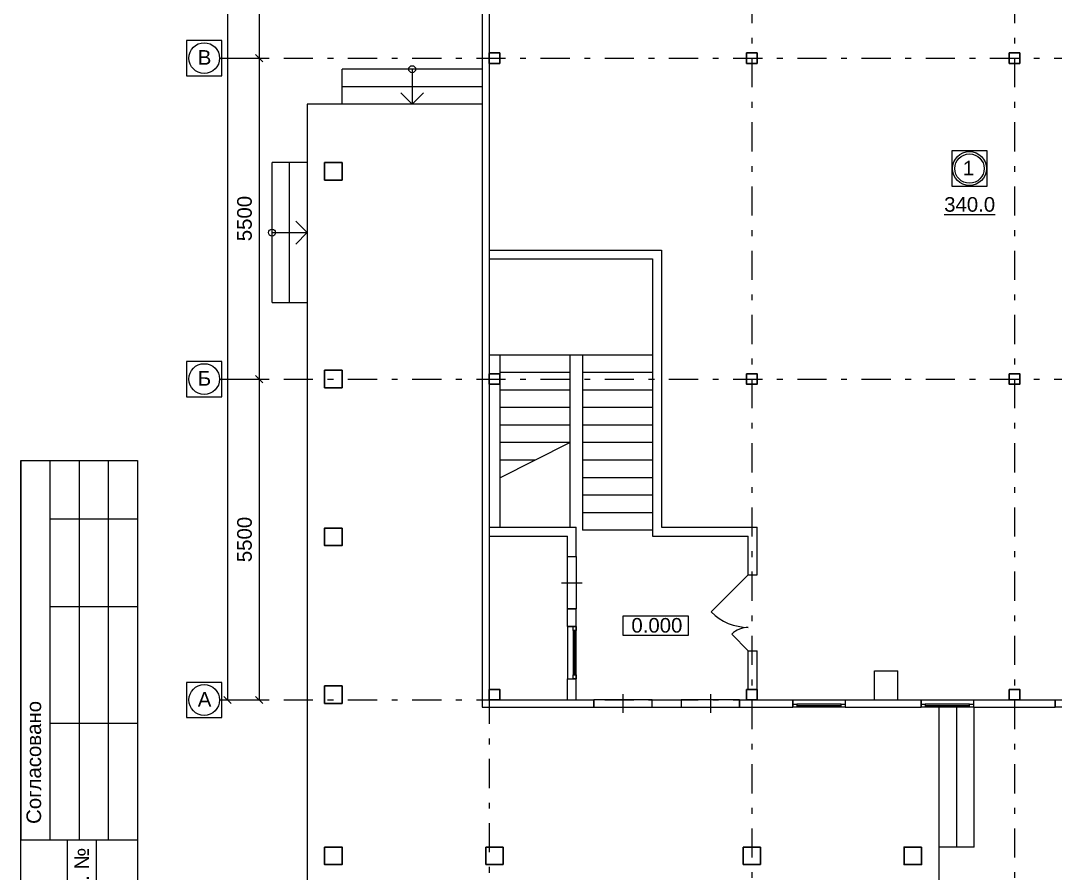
# Model space of a CAD drawing. Header units: metres. Extents: x 0 to 28.5, y 0 to 40.3.
# Drawn here: x 0 to 17.73, y 8.43 to 23.04 of the extents above; entities that cross this region are included whole.
import ezdxf
from ezdxf.enums import TextEntityAlignment as Align

# ---------------------------------------------------------------- set-up
doc = ezdxf.new("R2010")
doc.units = ezdxf.units.M
doc.header["$MEASUREMENT"] = 0
doc.linetypes.add('( Dashdot )', pattern=[1.001, 0.5, -0.25, 0.001, -0.25])
doc.layers.add('YOLO_STAMP', color=1, linetype='Continuous')
doc.layers.add('YOLO_TABLE', color=1, linetype='Continuous')
doc.styles.get("Standard").update_dxf_attribs({"font": 'times.ttf'})
doc.styles.add('Style-Arial', font='arial.ttf')
doc.dimstyles.get("Standard").update_dxf_attribs({"dimtxt": 0.18, "dimasz": 0.18, "dimexe": 0.18, "dimexo": 0.0625, "dimgap": 0.09, "dimtad": 0, "dimtih": 1, "dimtoh": 1, "dimdec": 4, "dimzin": 0, "dimdsep": 46, "dimtxsty": 'STANDARD', "dimcen": 0.09, "dimadec": 0, "dimazin": 0, "dimtfac": 1, "dimtdec": 4, "dimtofl": 0, "dimtmove": 0, "dimatfit": 3, "dimfxl": 1, "dimtolj": 1, "dimtzin": 0, "dimarcsym": 0})

# ---------------------------------------------------------------- blocks, each defined once
blk = doc.blocks.new('*U9')
at = {"color": 7, "linetype": 'Continuous', "lineweight": 13, "flags": 128}
for points in [[(0.025, 0.45), (0.025, 0.38), (-0.025, 0.38), (-0.025, 0.45), (0.025, 0.45)], [(0.025, -0.38), (0.025, -0.45), (-0.025, -0.45), (-0.025, -0.38), (0.025, -0.38)]]:
    blk.add_lwpolyline(points, close=True, dxfattribs=at)
at = {"color": 7, "linetype": 'Continuous', "lineweight": 0, "flags": 128}
blk.add_lwpolyline([(0, -0.38), (0, 0.38), (-0.025, 0.38), (-0.025, -0.38), (0, -0.38)], close=True, dxfattribs=at)
blk = doc.blocks.new('_Oblique')
at = {"color": 0, "linetype": 'ByBlock', "lineweight": -2}
blk.add_line((0.5, 0.5), (-0.5, -0.5), dxfattribs=at)
blk = doc.blocks.new('*D1138')
at = {"color": 0, "linetype": 'Continuous', "lineweight": -2, "transparency": 16777216}
for p, q in [((3.533, 38.898), (3.668, 38.898)), ((3.543, 38.898), (3.543, 11.398)), ((3.533, 11.398), (3.668, 11.398))]:
    blk.add_line(p, q, dxfattribs=at)
at = {"layer": 'Defpoints', "color": 0, "linetype": 'Continuous', "lineweight": 30, "transparency": 16777216}
for p in [(3.408, 38.898), (3.408, 11.398), (3.543, 11.398)]:
    blk.add_point(p, dxfattribs=at)
at = {"color": 0, "linetype": 'Continuous', "lineweight": -2, "transparency": 16777216, "xscale": 0.125, "yscale": 0.125, "zscale": 0.125}
for p, rotation in [((3.543, 38.898), 90), ((3.543, 11.398), 270)]:
    blk.add_blockref('_Oblique', p, dxfattribs=dict(at, rotation=rotation))
at = {"color": 0, "linetype": 'Continuous', "lineweight": 0, "transparency": 16777216, "insert": (3.291, 25.148), "char_height": 0.25, "attachment_point": 5, "rotation": 90, "style": 'Style-Arial'}
blk.add_mtext('\\A1;27500', dxfattribs=at)
blk = doc.blocks.new('*D1140')
at = {"color": 0, "linetype": 'Continuous', "lineweight": -2, "transparency": 16777216}
for p, q in [((3.533, 27.898), (4.213, 27.898)), ((4.088, 27.898), (4.088, 22.398)), ((3.533, 22.398), (4.213, 22.398))]:
    blk.add_line(p, q, dxfattribs=at)
at = {"layer": 'Defpoints', "color": 0, "linetype": 'Continuous', "lineweight": 30, "transparency": 16777216}
for p in [(3.408, 27.898), (3.408, 22.398), (4.088, 22.398)]:
    blk.add_point(p, dxfattribs=at)
at = {"color": 0, "linetype": 'Continuous', "lineweight": -2, "transparency": 16777216, "xscale": 0.125, "yscale": 0.125, "zscale": 0.125}
for p, rotation in [((4.088, 27.898), 90), ((4.088, 22.398), 270)]:
    blk.add_blockref('_Oblique', p, dxfattribs=dict(at, rotation=rotation))
at = {"color": 0, "linetype": 'Continuous', "lineweight": 0, "transparency": 16777216, "insert": (3.836, 25.148), "char_height": 0.25, "attachment_point": 5, "rotation": 90, "style": 'Style-Arial'}
blk.add_mtext('\\A1;5500', dxfattribs=at)
blk = doc.blocks.new('*D1141')
at = {"color": 0, "linetype": 'Continuous', "lineweight": -2, "transparency": 16777216}
for p, q in [((3.533, 22.398), (4.213, 22.398)), ((4.088, 22.398), (4.088, 16.898)), ((3.533, 16.898), (4.213, 16.898))]:
    blk.add_line(p, q, dxfattribs=at)
at = {"layer": 'Defpoints', "color": 0, "linetype": 'Continuous', "lineweight": 30, "transparency": 16777216}
for p in [(3.408, 22.398), (3.408, 16.898), (4.088, 16.898)]:
    blk.add_point(p, dxfattribs=at)
at = {"color": 0, "linetype": 'Continuous', "lineweight": -2, "transparency": 16777216, "xscale": 0.125, "yscale": 0.125, "zscale": 0.125}
for p, rotation in [((4.088, 22.398), 90), ((4.088, 16.898), 270)]:
    blk.add_blockref('_Oblique', p, dxfattribs=dict(at, rotation=rotation))
at = {"color": 0, "linetype": 'Continuous', "lineweight": 0, "transparency": 16777216, "insert": (3.836, 19.648), "char_height": 0.25, "attachment_point": 5, "rotation": 90, "style": 'Style-Arial'}
blk.add_mtext('\\A1;5500', dxfattribs=at)
blk = doc.blocks.new('*D1142')
at = {"color": 0, "linetype": 'Continuous', "lineweight": -2, "transparency": 16777216}
for p, q in [((3.533, 16.898), (4.213, 16.898)), ((4.088, 16.898), (4.088, 11.398)), ((3.533, 11.398), (4.213, 11.398))]:
    blk.add_line(p, q, dxfattribs=at)
at = {"layer": 'Defpoints', "color": 0, "linetype": 'Continuous', "lineweight": 30, "transparency": 16777216}
for p in [(3.408, 16.898), (3.408, 11.398), (4.088, 11.398)]:
    blk.add_point(p, dxfattribs=at)
at = {"color": 0, "linetype": 'Continuous', "lineweight": -2, "transparency": 16777216, "xscale": 0.125, "yscale": 0.125, "zscale": 0.125}
for p, rotation in [((4.088, 16.898), 90), ((4.088, 11.398), 270)]:
    blk.add_blockref('_Oblique', p, dxfattribs=dict(at, rotation=rotation))
at = {"color": 0, "linetype": 'Continuous', "lineweight": 0, "transparency": 16777216, "insert": (3.836, 14.148), "char_height": 0.25, "attachment_point": 5, "rotation": 90, "style": 'Style-Arial'}
blk.add_mtext('\\A1;5500', dxfattribs=at)
blk = doc.blocks.new('*U1144')
at = {"color": 7, "linetype": 'Continuous', "lineweight": 13}
for p, q in [((0.318, 0.65), (-0.318, 0.014)), ((0.318, -0.65), (0.035, -0.367))]:
    blk.add_line(p, q, dxfattribs=at)
at = {"color": 7, "linetype": 'Continuous', "lineweight": 0}
for centre, radius, start, end in [((0.318, 0.65), 0.9, 225, 270), ((0.318, -0.65), 0.4, 90, 135)]:
    blk.add_arc(centre, radius, start, end, dxfattribs=at)
blk = doc.blocks.new('*U11')
at = {"color": 7, "linetype": 'Continuous', "lineweight": 13}
for radius in [0.291, 0.252]:
    blk.add_circle((0, 0), radius, dxfattribs=at)
at = {"color": 7, "linetype": 'Continuous', "lineweight": 13, "style": 'Style-Arial'}
blk.add_text('1', height=0.25, dxfattribs=at).set_placement((-0.113, 0.133), align=Align.TOP_LEFT)

msp = doc.modelspace()

# ---------------------------------------------------------------- linework, layer by layer
at = {"color": 1, "linetype": '( Dashdot )', "lineweight": 0}
for p, q in [((8.02794243, 38.9877528), (8.02794243, 6.7777528)), ((12.52794243, 38.8977528), (12.52794243, 6.7777528)), ((17.02794243, 38.8977528), (17.02794243, 6.7777528)), ((3.40794243, 22.3977528), (26.02794243, 22.3977528)), ((3.40794243, 16.8977528), (26.02794243, 16.8977528)), ((3.40794243, 11.3977528), (26.02794243, 11.3977528))]:
    msp.add_line(p, q, dxfattribs=at)
at = {"color": 7, "linetype": 'Continuous', "lineweight": 13}
for p, q in [((7.90794243, 26.0077528), (7.90794243, 19.1077528)), ((8.02794243, 26.0077528), (8.02794243, 19.1077528)), ((5.50794243, 21.6077528), (5.50794243, 22.2077528)), ((7.90794243, 22.2077528), (5.50794243, 22.2077528)), ((4.90794243, 21.6077528), (4.90794243, 8.2777528)), ((7.90794243, 21.6077528), (4.90794243, 21.6077528)), ((4.90794243, 20.6077528), (4.30794243, 20.6077528)), ((4.30794243, 18.2077528), (4.30794243, 20.6077528)), ((7.90794243, 19.1077528), (7.90794243, 11.2777528)), ((8.02794243, 19.1077528), (10.97794243, 19.1077528)), ((10.97794243, 19.1077528), (10.97794243, 14.3577528)), ((8.02794243, 18.9577528), (10.82794243, 18.9577528)), ((8.02794243, 18.9577528), (8.02794243, 11.3977528)), ((10.82794243, 18.9577528), (10.82794243, 14.2077528)), ((4.30794243, 18.2077528), (4.90794243, 18.2077528)), ((10.82794243, 17.3077528), (8.02794243, 17.3077528)), ((8.20794243, 17.3077528), (8.20794243, 14.3577528)), ((9.40794243, 17.3077528), (9.40794243, 14.3577528)), ((9.62794243, 17.3077528), (9.62794243, 14.3077528)), ((0.00000067, 15.4999811), (2.00000067, 15.4999811)), ((0.00000067, 15.4999811), (0.00000067, 8.9999811)), ((0.50000067, 15.4999811), (0.50000067, 8.9999811)), ((1.00000067, 15.4999811), (1.00000067, 8.9999811)), ((1.50000067, 15.4999811), (1.50000067, 8.9999811)), ((2.00000067, 15.4999811), (2.00000067, 0.4999811)), ((0.50000067, 14.4999811), (2.00000067, 14.4999811)), ((8.02794243, 14.3577528), (9.51794243, 14.3577528)), ((8.02794243, 14.2077528), (9.36794243, 14.2077528)), ((9.36794243, 13.8577528), (9.36794243, 14.2077528)), ((9.51794243, 13.8577528), (9.51794243, 14.3577528)), ((10.82794243, 14.3077528), (9.62794243, 14.3077528)), ((10.82794243, 14.2077528), (12.46794243, 14.2077528)), ((10.97794243, 14.3577528), (12.61794243, 14.3577528)), ((12.46794243, 13.5427528), (12.46794243, 14.2077528)), ((12.61794243, 13.5427528), (12.61794243, 14.3577528)), ((9.36794243, 13.8577528), (9.51794243, 13.8577528)), ((12.46794243, 13.5427528), (12.61794243, 13.5427528)), ((0.50000067, 12.9999811), (2.00000067, 12.9999811)), ((9.36794243, 12.9577528), (9.51794243, 12.9577528)), ((9.36794243, 12.6577528), (9.36794243, 12.9577528)), ((9.51794243, 12.6577528), (9.51794243, 12.9577528)), ((9.36794243, 12.6577528), (9.51794243, 12.6577528)), ((12.46794243, 11.5777528), (12.46794243, 12.2427528)), ((12.46794243, 12.2427528), (12.61794243, 12.2427528)), ((12.61794243, 11.5777528), (12.61794243, 12.2427528)), ((14.62794243, 11.3977528), (14.62794243, 11.8977528)), ((14.62794243, 11.8977528), (15.02794243, 11.8977528)), ((15.02794243, 11.3977528), (15.02794243, 11.8977528)), ((9.36794243, 11.3977528), (9.36794243, 11.7577528)), ((9.36794243, 11.7577528), (9.51794243, 11.7577528)), ((9.51794243, 11.3977528), (9.51794243, 11.7577528)), ((8.02794243, 11.3977528), (9.81794243, 11.3977528)), ((9.81794243, 11.2777528), (9.81794243, 11.3977528)), ((10.81794243, 11.2777528), (10.81794243, 11.3977528)), ((10.81794243, 11.3977528), (11.31794243, 11.3977528)), ((11.31794243, 11.3977528), (11.31794243, 11.2777528)), ((12.31794243, 11.3977528), (12.31794243, 11.2777528)), ((12.31794243, 11.3977528), (13.22794243, 11.3977528)), ((13.22794243, 11.3977528), (13.22794243, 11.2777528)), ((14.12794243, 11.3977528), (14.12794243, 11.2777528)), ((14.12794243, 11.3977528), (15.42794243, 11.3977528)), ((15.42794243, 11.3977528), (15.42794243, 11.2777528)), ((16.32794243, 11.3977528), (16.32794243, 11.2777528)), ((16.32794243, 11.3977528), (17.72794243, 11.3977528)), ((17.72794243, 11.3977528), (17.72794243, 11.2777528)), ((7.90794243, 11.2777528), (9.81794243, 11.2777528)), ((10.81794243, 11.2777528), (11.31794243, 11.2777528)), ((12.31794243, 11.2777528), (13.22794243, 11.2777528)), ((14.12794243, 11.2777528), (15.42794243, 11.2777528)), ((15.73794243, 8.2777528), (15.73794243, 11.2777528)), ((16.32794243, 11.2777528), (17.72794243, 11.2777528)), ((16.33794243, 8.8777528), (16.33794243, 11.2777528)), ((0.50000067, 10.9999811), (2.00000067, 10.9999811)), ((0.00000067, 8.9999811), (2.00000067, 8.9999811)), ((0.80000067, 8.9999811), (2.00000067, 8.9999811)), ((1.30000067, 0.4999811), (1.30000067, 8.9999811)), ((16.33794243, 8.8777528), (15.73794243, 8.8777528))]:
    msp.add_line(p, q, dxfattribs=at)
at = {"color": 7, "linetype": 'Continuous', "lineweight": 0}
for p, q in [((6.70794243, 22.2077528), (6.70794243, 21.6077528)), ((7.90794243, 21.9077528), (5.50794243, 21.9077528)), ((6.51183527, 21.80385995), (6.70794243, 21.6077528)), ((6.90404958, 21.80385995), (6.70794243, 21.6077528)), ((4.60794243, 18.2077528), (4.60794243, 20.6077528)), ((4.71183527, 19.60385995), (4.90794243, 19.4077528)), ((4.30794243, 19.4077528), (4.90794243, 19.4077528)), ((4.71183527, 19.21164564), (4.90794243, 19.4077528)), ((9.40794243, 17.0077528), (8.20794243, 17.0077528)), ((10.82794243, 17.0077528), (9.62794243, 17.0077528)), ((9.40794243, 16.7077528), (8.20794243, 16.7077528)), ((10.82794243, 16.7077528), (9.62794243, 16.7077528)), ((9.40794243, 16.4077528), (8.20794243, 16.4077528)), ((10.82794243, 16.4077528), (9.62794243, 16.4077528)), ((9.40794243, 16.1077528), (8.20794243, 16.1077528)), ((10.82794243, 16.1077528), (9.62794243, 16.1077528)), ((9.40794243, 15.8077528), (8.20794243, 15.8077528)), ((8.20794243, 15.2077528), (9.40794243, 15.8077528)), ((10.82794243, 15.8077528), (9.62794243, 15.8077528)), ((8.80794243, 15.5077528), (8.20794243, 15.5077528)), ((10.82794243, 15.5077528), (9.62794243, 15.5077528)), ((10.82794243, 15.2077528), (9.62794243, 15.2077528)), ((10.82794243, 14.9077528), (9.62794243, 14.9077528)), ((10.82794243, 14.6077528), (9.62794243, 14.6077528)), ((9.26794243, 13.4077528), (9.61794243, 13.4077528)), ((10.31794243, 11.4977528), (10.31794243, 11.1777528)), ((11.81794243, 11.4977528), (11.81794243, 11.1777528)), ((16.03794243, 8.8777528), (16.03794243, 11.2777528))]:
    msp.add_line(p, q, dxfattribs=at)
at = {"color": 7, "linetype": 'Continuous', "lineweight": 30}
for p, q in [((5.20794243, 20.6077528), (5.20794243, 20.3077528)), ((5.50794243, 20.6077528), (5.20794243, 20.6077528)), ((5.50794243, 20.6077528), (5.50794243, 20.3077528)), ((5.50794243, 20.3077528), (5.20794243, 20.3077528)), ((5.20794243, 17.0477528), (5.20794243, 16.7477528)), ((5.50794243, 17.0477528), (5.20794243, 17.0477528)), ((5.50794243, 17.0477528), (5.50794243, 16.7477528)), ((5.50794243, 16.7477528), (5.20794243, 16.7477528)), ((5.20794243, 11.6377528), (5.20794243, 11.3377528)), ((5.50794243, 11.6377528), (5.20794243, 11.6377528)), ((5.50794243, 11.6377528), (5.50794243, 11.3377528)), ((5.50794243, 11.3377528), (5.20794243, 11.3377528)), ((7.96794243, 8.8777528), (8.26794243, 8.8777528)), ((7.96794243, 8.8777528), (7.96794243, 8.5777528)), ((8.26794243, 8.8777528), (8.26794243, 8.5777528)), ((12.37794243, 8.8777528), (12.67794243, 8.8777528)), ((12.37794243, 8.8777528), (12.37794243, 8.5777528)), ((12.67794243, 8.8777528), (12.67794243, 8.5777528)), ((7.96794243, 8.5777528), (8.26794243, 8.5777528)), ((12.37794243, 8.5777528), (12.67794243, 8.5777528))]:
    msp.add_line(p, q, dxfattribs=at)
at = {"lineweight": 30, "flags": 128}
for points in [[(8.02794243, 22.4877528), (8.20794243, 22.4877528), (8.20794243, 22.3077528), (8.02794243, 22.3077528), (8.02794243, 22.4877528)], [(12.43794243, 22.4877528), (12.61794243, 22.4877528), (12.61794243, 22.3077528), (12.43794243, 22.3077528), (12.43794243, 22.4877528)], [(16.93794243, 22.4877528), (17.11794243, 22.4877528), (17.11794243, 22.3077528), (16.93794243, 22.3077528), (16.93794243, 22.4877528)], [(8.02794243, 16.9877528), (8.20794243, 16.9877528), (8.20794243, 16.8077528), (8.02794243, 16.8077528), (8.02794243, 16.9877528)], [(12.43794243, 16.9877528), (12.61794243, 16.9877528), (12.61794243, 16.8077528), (12.43794243, 16.8077528), (12.43794243, 16.9877528)], [(16.93794243, 16.9877528), (17.11794243, 16.9877528), (17.11794243, 16.8077528), (16.93794243, 16.8077528), (16.93794243, 16.9877528)], [(8.02794243, 11.5777528), (8.20794243, 11.5777528), (8.20794243, 11.3977528), (8.02794243, 11.3977528), (8.02794243, 11.5777528)], [(12.43794243, 11.5777528), (12.61794243, 11.5777528), (12.61794243, 11.3977528), (12.43794243, 11.3977528), (12.43794243, 11.5777528)], [(16.93794243, 11.5777528), (17.11794243, 11.5777528), (17.11794243, 11.3977528), (16.93794243, 11.3977528), (16.93794243, 11.5777528)]]:
    msp.add_lwpolyline(points, close=True, dxfattribs=at)
at = {"color": 7, "linetype": 'Continuous', "lineweight": 30, "flags": 128}
for points in [[(5.50794243, 14.3427528), (5.20794243, 14.3427528), (5.20794243, 14.0427528), (5.50794243, 14.0427528), (5.50794243, 14.3427528)], [(5.20794243, 8.8777528), (5.50794243, 8.8777528), (5.50794243, 8.5777528), (5.20794243, 8.5777528), (5.20794243, 8.8777528)], [(15.43794243, 8.8777528), (15.13794243, 8.8777528), (15.13794243, 8.5777528), (15.43794243, 8.5777528), (15.43794243, 8.8777528)]]:
    msp.add_lwpolyline(points, close=True, dxfattribs=at)
at = {"color": 7, "linetype": 'Continuous', "lineweight": 0, "flags": 128}
for points in [[(9.36794243, 12.9577528), (9.36794243, 13.8577528), (9.51794243, 13.8577528), (9.51794243, 12.9577528), (9.36794243, 12.9577528)], [(9.36794243, 12.6577528), (9.36794243, 11.7577528), (9.51794243, 11.7577528), (9.51794243, 12.6577528), (9.36794243, 12.6577528)], [(9.81794243, 11.2777528), (10.81794243, 11.2777528), (10.81794243, 11.3977528), (9.81794243, 11.3977528), (9.81794243, 11.2777528)], [(11.31794243, 11.2777528), (12.31794243, 11.2777528), (12.31794243, 11.3977528), (11.31794243, 11.3977528), (11.31794243, 11.2777528)], [(14.12794243, 11.3977528), (14.12794243, 11.2777528), (13.22794243, 11.2777528), (13.22794243, 11.3977528), (14.12794243, 11.3977528)], [(16.32794243, 11.3977528), (16.32794243, 11.2777528), (15.42794243, 11.2777528), (15.42794243, 11.3977528), (16.32794243, 11.3977528)], [(18.62794243, 11.3977528), (18.62794243, 11.2777528), (17.72794243, 11.2777528), (17.72794243, 11.3977528), (18.62794243, 11.3977528)]]:
    msp.add_lwpolyline(points, close=True, dxfattribs=at)
at = {"color": 7, "linetype": 'Continuous', "lineweight": 13, "flags": 128}
msp.add_lwpolyline([(10.32378942, 12.83909446), (11.43444362, 12.83909446), (11.43444362, 12.50348388), (10.32378942, 12.50348388), (10.32378942, 12.83909446)], close=True, dxfattribs=at)
msp.add_lwpolyline([(2.00000067, 0.4999811), (0.80000067, 0.4999811), (0.80000067, 8.9999811)], dxfattribs=at)
at = {"color": 7, "linetype": 'Continuous', "lineweight": 13}
for centre in [(3.14458698, 22.3977528), (3.14458698, 16.8977528), (3.14458698, 11.3977528)]:
    msp.add_circle(centre, 0.26335544, dxfattribs=at)
at = {"color": 7, "linetype": 'Continuous', "lineweight": 0}
for centre in [(6.70794243, 22.2077528), (4.30794243, 19.4077528)]:
    msp.add_circle(centre, 0.05969578, dxfattribs=at)
at = {"layer": 'YOLO_STAMP'}
msp.add_lwpolyline([(0.00000067, 15.4999811), (2.00000067, 15.4999811), (2.00000067, 0.4999811), (0.00000067, 0.4999811)], close=True, dxfattribs=at)
at = {"layer": 'YOLO_TABLE'}
for points in [[(2.84243671, 22.09560253), (3.44673725, 22.09560253), (3.44673725, 22.69990307), (2.84243671, 22.69990307)], [(15.95468176, 20.2023568), (16.5589823, 20.2023568), (16.5589823, 20.80665733), (15.95468176, 20.80665733)], [(2.84243671, 16.59560253), (3.44673725, 16.59560253), (3.44673725, 17.19990307), (2.84243671, 17.19990307)], [(10.32378942, 12.83909446), (11.43444362, 12.83909446), (11.43444362, 12.50348388), (10.32378942, 12.50348388)], [(2.84243671, 11.09560253), (3.44673725, 11.09560253), (3.44673725, 11.69990307), (2.84243671, 11.69990307)]]:
    msp.add_lwpolyline(points, close=True, dxfattribs=at)

# ---------------------------------------------------------------- block references
at = {"color": 7, "linetype": 'Continuous', "lineweight": 13}
for name, p in [('*U11', (16.25683528, 20.50453747)), ('*U1144', (12.14975904, 12.89274058)), ('*U9', (9.49297924, 12.20779364))]:
    msp.add_blockref(name, p, dxfattribs=at)
at = {"color": 7, "linetype": 'Continuous', "lineweight": 13, "rotation": 270}
for p in [(13.67798327, 11.30271598), (15.87798327, 11.30271598)]:
    msp.add_blockref('*U9', p, dxfattribs=at)

# ---------------------------------------------------------------- texts
at = {"color": 7, "linetype": 'Continuous', "lineweight": 30, "style": 'Style-Arial'}
for s, p in [('В', (3.03413156, 22.53446595)), ('Б', (3.03413156, 17.03446595)), ('А', (3.03413156, 11.53446595))]:
    msp.add_text(s, height=0.25, dxfattribs=at).set_placement(p, align=Align.TOP_LEFT)
at = {"color": 7, "linetype": 'Continuous', "lineweight": 13, "style": 'Style-Arial'}
msp.add_text('0.000', height=0.25, dxfattribs=at).set_placement((10.46398174, 12.80278034), align=Align.TOP_LEFT)
at = {"color": 7, "linetype": 'Continuous', "lineweight": 0, "style": 'Style-Arial'}
for s, p in [('Согласовано', (0.22439548, 10.32740297)), ('Взам. инв. №', (1.04267961, 7.7843413))]:
    msp.add_text(s, height=0.25002, rotation=90, dxfattribs=at).set_placement(p, align=Align.MIDDLE_CENTER)
at = {"color": 7, "linetype": 'Continuous', "lineweight": 13, "insert": (15.82324539, 20.01549849), "char_height": 0.25, "attachment_point": 1, "line_spacing_factor": 0.6, "style": 'Style-Arial'}
msp.add_mtext('\\L340.0', dxfattribs=at)

# ---------------------------------------------------------------- dimensions: what is measured, and where the dimension line sits
at = {"color": 5, "linetype": 'Continuous', "lineweight": 0}
for base, p1, p2, picture, middle in [((3.54328513, 11.3977528), (3.40794243, 38.8977528), (3.40794243, 11.3977528), '*D1138', (3.29064188, 25.1477528)), ((4.0884642, 22.3977528), (3.40794243, 27.8977528), (3.40794243, 22.3977528), '*D1140', (3.83582095, 25.1477528)), ((4.0884642, 16.8977528), (3.40794243, 22.3977528), (3.40794243, 16.8977528), '*D1141', (3.83582095, 19.6477528)), ((4.0884642, 11.3977528), (3.40794243, 16.8977528), (3.40794243, 11.3977528), '*D1142', (3.83582095, 14.1477528))]:
    dim = msp.add_linear_dim(base=base, p1=p1, p2=p2, angle=270, dimstyle='Standard', override={"dimtxt": 0.25, "dimasz": 0.125, "dimexe": 0.125, "dimexo": 0.125, "dimgap": 0.125, "dimtad": 1, "dimtih": 0, "dimtoh": 0, "dimlfac": 1000, "dimzin": 11, "dimtxsty": 'Style-Arial', "dimblk": 'Oblique', "dimfrac": 2, "dimtzin": 11}, dxfattribs=at)
    dim.commit()
    dim.dimension.update_dxf_attribs({"geometry": picture, "text_midpoint": middle})

doc.saveas('drawing.dxf')
